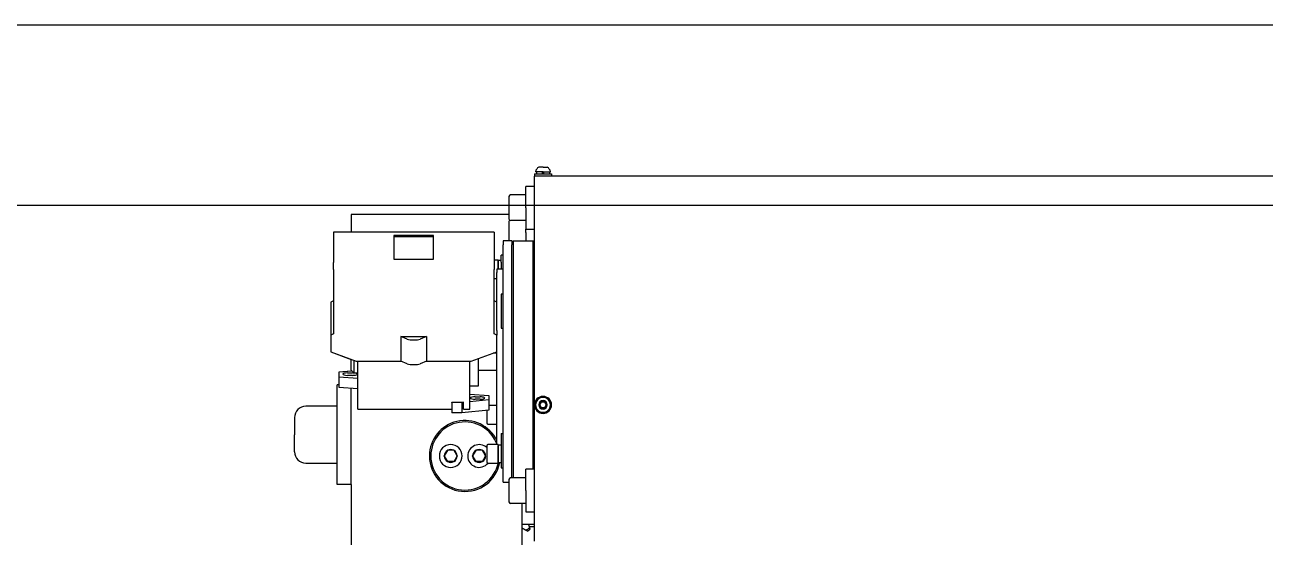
# Model space of a CAD drawing. Extents: x -599358 to 2865263, y -1062760 to 486533.
# Drawn here: x 1914736 to 1916108, y -666197 to -665630 of the extents above; entities that cross this region are included whole.
import ezdxf

# ---------------------------------------------------------------- set-up
doc = ezdxf.new("R2010")
doc.units = 0
doc.linetypes.add('DASH', pattern=[0.35, 0.25, -0.1])
for name, color, linetype in [('A-LIN-V', 9, 'Continuous'), ('EWHS5T6M-3', 7, 'Continuous'), ('FHSGH10105-主梁-04', 7, 'Continuous'), ('FHSGH10105-主梁-06', 7, 'Continuous')]:
    doc.layers.add(name, color=color, linetype=linetype)

# ---------------------------------------------------------------- blocks, each defined once
blk = doc.blocks.new('G$C20E3758E')
at = {"color": 6, "linetype": 'DASH'}
blk.add_lwpolyline([(-1105.4, 3356.73), (4404.95, 3356.73), (4404.95, 1700.76)], dxfattribs=at)
at = {"layer": 'EWHS5T6M-3', "color": 3, "linetype": 'Continuous'}
for p, q in [((726.88, 3251.7), (738.88, 3251.7)), ((726.88, 3251.7), (726.88, 3250.1)), ((726.88, 3223.6), (726.88, 3250.1)), ((1308.83, 3250.1), (726.88, 3250.1)), ((726.88, 3242.94), (726.88, 3250.1)), ((1308.83, 3250.1), (726.88, 3250.1)), ((732.88, 3253.3), (727.63, 3253.3)), ((728.23, 3253.3), (728.23, 3251.7)), ((732.88, 3256.6), (729.88, 3256.6)), ((730.57, 3256.6), (730.57, 3256.6)), ((732.68, 3251.7), (732.25, 3253.3)), ((732.88, 3256.6), (735.88, 3256.6)), ((732.88, 3253.3), (738.13, 3253.3)), ((733.08, 3253.3), (733.51, 3251.7)), ((737.53, 3253.3), (737.53, 3251.7)), ((738.88, 3251.7), (738.88, 3250.1)), ((720.88, 3227.94), (720.88, 3242.94)), ((726.88, 3242.94), (720.88, 3242.94)), ((720.88, 3236.94), (720.88, 3242.94)), ((726.88, 3242.94), (720.88, 3242.94)), ((708.89, 3235.74), (708.89, 3220.14)), ((708.89, 3235.74), (708.89, 3223.1)), ((720.88, 3236.94), (710.08, 3236.94)), ((720.88, 3236.94), (710.08, 3236.94)), ((597.9, 3223.1), (597.9, 3210.76)), ((605.9, 3223.1), (597.9, 3223.1)), ((597.9, 3223.1), (597.9, 3210.76)), ((605.9, 3223.1), (597.9, 3223.1)), ((708.89, 3223.1), (605.9, 3223.1)), ((708.89, 3223.1), (605.9, 3223.1)), ((720.88, 3227.94), (720.88, 3212.94)), ((726.88, 3019.63), (726.88, 3223.6)), ((708.89, 3218.31), (708.89, 3204.61)), ((720.88, 3218.94), (710.08, 3218.94)), ((585.4, 3210.76), (585.4, 3210.62)), ((698.39, 3210.76), (585.4, 3210.76)), ((585.4, 3210.76), (585.4, 3210.62)), ((597.9, 3210.76), (585.4, 3210.76)), ((585.4, 3210.62), (585.4, 3189.4)), ((585.4, 3210.62), (585.4, 3189.4)), ((627.89, 3208.42), (627.89, 3191.6)), ((655.89, 3208.42), (627.89, 3208.42)), ((655.89, 3207.45), (627.89, 3207.45)), ((655.89, 3191.6), (655.89, 3208.42)), ((698.39, 3210.62), (698.39, 3210.76)), ((698.39, 3210.62), (698.39, 3189.4)), ((720.88, 3212.94), (726.88, 3212.94)), ((720.88, 3210.51), (720.88, 3212.94)), ((720.88, 3210.51), (720.88, 3204.61)), ((704.89, 3204.61), (704.89, 3201.71)), ((710.88, 3204.61), (704.89, 3204.61)), ((704.89, 3162.11), (704.89, 3201.71)), ((710.88, 3204.61), (710.88, 3201.71)), ((710.88, 3203.61), (711.88, 3204.61)), ((710.88, 3037.72), (710.88, 3201.71)), ((711.88, 3204.61), (711.88, 3037.72)), ((711.88, 3204.61), (725.88, 3204.61)), ((725.88, 3043.72), (725.88, 3204.61)), ((726.88, 3203.61), (725.88, 3204.61)), ((585.4, 3184.5), (585.4, 3189.4)), ((585.4, 3184.5), (585.4, 3189.4)), ((627.89, 3191.6), (655.89, 3191.6)), ((701.29, 3191.06), (698.39, 3191.06)), ((698.39, 3189.4), (698.39, 3184.5)), ((701.29, 3190.84), (701.29, 3191.06)), ((701.29, 3190.84), (701.29, 3184.61)), ((703.39, 3190.71), (701.29, 3190.71)), ((701.29, 3184.61), (701.29, 3190.5)), ((703.39, 3189.56), (703.39, 3194.56)), ((704.89, 3194.56), (703.39, 3194.56)), ((703.39, 3189.56), (703.39, 3184.61)), ((585.4, 3184.5), (585.4, 3139.11)), ((585.4, 3184.5), (585.4, 3162.4)), ((698.39, 3139.11), (698.39, 3184.5)), ((700.39, 3184.61), (700.39, 3182.39)), ((704.89, 3184.61), (700.39, 3184.61)), ((700.39, 3141.52), (700.39, 3182.39)), ((698.39, 3178.06), (700.39, 3178.06)), ((585.4, 3162.4), (583.4, 3161.43)), ((585.4, 3162.4), (583.4, 3161.43)), ((583.4, 3161.43), (583.4, 3138.14)), ((583.4, 3161.43), (583.4, 3138.14)), ((700.39, 3161.43), (698.39, 3162.4)), ((703.39, 3167.11), (703.39, 3148.45)), ((704.89, 3167.11), (703.39, 3167.11)), ((704.89, 3046.01), (704.89, 3162.11)), ((703.39, 3148.45), (703.39, 3143.07)), ((585.4, 3139.11), (583.4, 3138.14)), ((583.4, 3138.14), (583.4, 3126.55)), ((583.4, 3138.14), (583.4, 3126.55)), ((632.9, 3137.18), (650.89, 3137.18)), ((637.33, 3135.47), (632.9, 3137.18)), ((632.9, 3137.18), (632.9, 3119.79)), ((650.89, 3137.18), (646.45, 3135.47)), ((650.89, 3137.18), (650.89, 3119.79)), ((700.39, 3138.14), (698.39, 3139.11)), ((700.39, 3141.52), (700.39, 3138.14)), ((700.39, 3126.55), (700.39, 3138.14)), ((703.39, 3143.07), (704.89, 3143.07)), ((583.4, 3126.55), (601.4, 3119.79)), ((583.4, 3126.55), (597.9, 3121.11)), ((682.39, 3119.79), (700.39, 3126.55)), ((700.39, 3061.31), (700.39, 3126.55)), ((597.9, 3113.62), (597.9, 3121.11)), ((597.9, 3113.62), (597.9, 3121.11)), ((599.9, 3111.62), (599.9, 3120.35)), ((601.4, 3119.79), (632.9, 3119.79)), ((602.4, 3086.12), (602.4, 3119.79)), ((637.33, 3118.09), (632.9, 3119.79)), ((650.89, 3119.79), (646.45, 3118.09)), ((650.89, 3119.79), (682.39, 3119.79)), ((681.39, 3086.12), (681.39, 3119.79)), ((687.39, 3102.62), (687.39, 3121.46)), ((700.39, 3125.61), (697.89, 3125.61)), ((598.58, 3112.94), (589.17, 3112.04)), ((597.9, 3112.87), (589.17, 3112.04)), ((589.17, 3112.04), (589.17, 3108.93)), ((589.17, 3112.04), (589.17, 3108.93)), ((589.17, 3108.93), (589.17, 3101.69)), ((589.17, 3108.93), (602.4, 3107.92)), ((589.17, 3108.93), (589.17, 3103.12)), ((598.65, 3109.9), (595.15, 3109.9)), ((595.17, 3111.58), (598.66, 3111.58)), ((597.9, 3113.62), (597.9, 3112.87)), ((597.9, 3113.62), (599.9, 3111.62)), ((597.9, 3113.62), (597.9, 3112.87)), ((599.9, 3111.62), (602.4, 3111.62)), ((687.39, 3113.62), (700.39, 3113.62)), ((587.9, 3033.12), (587.9, 3103.12)), ((589.17, 3103.12), (587.9, 3103.12)), ((587.9, 3088.12), (587.9, 3103.12)), ((589.17, 3103.12), (587.9, 3103.12)), ((589.17, 3101.69), (602.4, 3100.68)), ((597.9, 3033.12), (597.9, 3101.02)), ((681.39, 3102.62), (687.39, 3102.62)), ((681.39, 3096.74), (694.66, 3095.73)), ((694.66, 3092.63), (681.39, 3091.36)), ((688.64, 3093.08), (685.14, 3093.08)), ((685.16, 3094.76), (688.66, 3094.76)), ((694.66, 3095.73), (694.66, 3092.63)), ((694.66, 3092.63), (694.66, 3085.38)), ((587.9, 3088.12), (565.9, 3088.12)), ((587.9, 3088.12), (565.9, 3088.12)), ((602.4, 3086.12), (668.66, 3086.12)), ((668.66, 3090.82), (668.66, 3090.94)), ((668.66, 3090.94), (677.01, 3090.94)), ((668.66, 3090.82), (668.66, 3083.57)), ((675.66, 3090.82), (668.66, 3090.82)), ((675.66, 3083.57), (668.66, 3083.57)), ((677.01, 3090.94), (675.66, 3090.82)), ((675.66, 3090.82), (675.66, 3083.57)), ((694.66, 3085.38), (675.66, 3083.57)), ((677.01, 3086.12), (677.01, 3090.94)), ((677.01, 3086.12), (681.39, 3086.12)), ((693.29, 3085.25), (693.29, 3076.42)), ((700.39, 3088.62), (694.66, 3088.62)), ((730.57, 3089.12), (731.73, 3091.12)), ((731.73, 3087.12), (730.57, 3089.12)), ((734.04, 3091.12), (731.73, 3091.12)), ((734.04, 3087.12), (731.73, 3087.12)), ((734.04, 3091.12), (735.19, 3089.12)), ((735.19, 3089.12), (734.04, 3087.12)), ((557.9, 3080.12), (557.9, 3068.12)), ((557.9, 3080.12), (557.9, 3068.12)), ((694.09, 3075.62), (700.39, 3075.62)), ((557.9, 3056.12), (557.9, 3068.12)), ((557.9, 3056.12), (557.9, 3068.12)), ((703.39, 3069), (704.89, 3069)), ((703.39, 3069), (703.39, 3059.67)), ((665.54, 3057.04), (663.32, 3053.2)), ((665.54, 3057.04), (665.58, 3057.12)), ((665.58, 3057.12), (665.67, 3057.12)), ((670.11, 3057.12), (665.67, 3057.12)), ((670.11, 3057.12), (670.2, 3057.12)), ((670.2, 3057.12), (670.24, 3057.04)), ((672.46, 3053.2), (670.24, 3057.04)), ((685.53, 3057.04), (683.31, 3053.2)), ((685.53, 3057.04), (685.58, 3057.12)), ((685.58, 3057.12), (685.67, 3057.12)), ((690.11, 3057.12), (685.67, 3057.12)), ((690.11, 3057.12), (690.2, 3057.12)), ((690.2, 3057.12), (690.24, 3057.04)), ((692.46, 3053.2), (690.24, 3057.04)), ((693.29, 3060.18), (693.29, 3060.37)), ((693.29, 3060.18), (693.29, 3048.97)), ((701.29, 3061.17), (694.09, 3061.17)), ((701.29, 3060.95), (701.29, 3061.17)), ((701.29, 3060.95), (701.29, 3048.17)), ((703.39, 3060.82), (701.29, 3060.82)), ((701.29, 3048.52), (701.29, 3060.61)), ((703.39, 3059.67), (703.39, 3044.67)), ((565.9, 3048.12), (587.9, 3048.12)), ((565.9, 3048.12), (587.9, 3048.12)), ((587.9, 3033.12), (587.9, 3048.12)), ((663.27, 3053.12), (663.32, 3053.2)), ((663.32, 3053.04), (663.27, 3053.12)), ((663.32, 3053.04), (665.54, 3049.2)), ((665.58, 3049.12), (665.54, 3049.2)), ((665.67, 3049.12), (665.58, 3049.12)), ((670.2, 3049.12), (670.11, 3049.12)), ((670.24, 3049.2), (670.2, 3049.12)), ((670.24, 3049.2), (672.46, 3053.04)), ((672.46, 3053.2), (672.51, 3053.12)), ((672.51, 3053.12), (672.46, 3053.04)), ((683.27, 3053.12), (683.31, 3053.2)), ((683.31, 3053.04), (683.27, 3053.12)), ((683.31, 3053.04), (685.53, 3049.2)), ((685.58, 3049.12), (685.53, 3049.2)), ((685.67, 3049.12), (685.58, 3049.12)), ((690.2, 3049.12), (690.11, 3049.12)), ((690.24, 3049.2), (690.2, 3049.12)), ((690.24, 3049.2), (692.46, 3053.04)), ((692.46, 3053.2), (692.51, 3053.12)), ((692.51, 3053.12), (692.46, 3053.04)), ((694.09, 3048.17), (701.29, 3048.17)), ((701.29, 3048.52), (703.39, 3048.52)), ((703.39, 3044.67), (704.89, 3044.67)), ((704.89, 3034.62), (704.89, 3046.01)), ((720.88, 3028.72), (720.88, 3043.72)), ((726.88, 3043.72), (720.88, 3043.72)), ((597.9, 3033.12), (587.9, 3033.12)), ((597.9, 3033.12), (587.9, 3033.12)), ((597.9, 3033.12), (597.9, 2723.15)), ((597.9, 3033.12), (597.9, 2978.13)), ((704.89, 3034.62), (708.89, 3034.62)), ((708.89, 3036.52), (708.89, 3020.92)), ((720.88, 3037.72), (710.08, 3037.72)), ((720.88, 3028.72), (720.88, 3013.72)), ((720.88, 3019.72), (710.08, 3019.72)), ((717.88, 3019.72), (717.88, 3005.13)), ((720.88, 3013.72), (726.88, 3013.72)), ((726.88, 2993.13), (726.88, 3019.63)), ((717.88, 3005.13), (717.88, 2723.15)), ((717.88, 3005.13), (726.88, 3005.13)), ((721.24, 3000.74), (722.24, 3000.28)), ((723.88, 3001.7), (723.56, 3002.76))]:
    blk.add_line(p, q, dxfattribs=at)
for centre, radius, start, end in [((732.88, 3252.14), 5.38, 123.91171, 167.51453), ((732.88, 3252.14), 5.38, 12.48547, 56.08829), ((710.08, 3235.74), 1.2, 90, 180), ((710.08, 3235.74), 1.2, 90, 180), ((710.08, 3220.14), 1.2, 180, 270), ((710.08, 3218.31), 1.2, 130.27251, 180), ((732.88, 3089.12), 6, 0, 180), ((732.88, 3089.12), 5.25, 0, 180), ((732.88, 3089.12), 3, 0, 180), ((732.88, 3089.12), 2.31, 60, 120), ((565.9, 3080.12), 8, 90, 180), ((565.9, 3080.12), 8, 90, 180), ((732.88, 3089.12), 6, 180, 360), ((732.88, 3089.12), 5.25, 180, 0), ((732.88, 3089.12), 3, 180, 360), ((732.88, 3089.12), 2.31, 120, 180), ((732.88, 3089.12), 2.31, 180, 240), ((732.88, 3089.12), 2.31, 240, 300), ((732.88, 3089.12), 2.31, 0, 60), ((732.88, 3089.12), 2.31, 300, 0), ((677.89, 3053.12), 25, 25.84193, 180), ((677.89, 3053.12), 24, 19.59305, 180), ((694.09, 3076.42), 0.8, 180, 270), ((667.89, 3053.12), 8, 0, 180), ((667.89, 3053.12), 4.57, 120.96424, 179.03576), ((667.89, 3053.12), 4.57, 60.96424, 119.03576), ((667.89, 3053.12), 4.57, 0.96424, 59.03576), ((687.89, 3053.12), 8, 47.54585, 180), ((687.89, 3053.12), 4.57, 120.96424, 179.03576), ((687.89, 3053.12), 4.57, 60.96424, 119.03576), ((687.89, 3053.12), 4.57, 0.96424, 59.03576), ((694.09, 3060.37), 0.8, 90, 180), ((565.9, 3056.12), 8, 180, 270), ((565.9, 3056.12), 8, 180, 270), ((677.89, 3053.12), 25, 180, 349.16261), ((677.89, 3053.12), 24, 180, 348.9453), ((667.89, 3053.12), 8, 180, 0), ((667.89, 3053.12), 4.57, 180.96424, 239.03576), ((667.89, 3053.12), 4.57, 240.96424, 299.03576), ((667.89, 1530.12), 1519, 89.91625, 90.08375), ((667.89, 3053.12), 4.57, 300.96424, 359.03576), ((687.89, 3053.12), 8, 180, 321.75772), ((687.89, 3053.12), 4.57, 180.96424, 239.03576), ((687.89, 3053.12), 4.57, 240.96424, 299.03576), ((687.89, 1530.12), 1519, 89.91625, 90.08375), ((687.89, 3053.12), 4.57, 300.96424, 359.03576), ((694.09, 3048.97), 0.8, 180, 270), ((710.08, 3036.52), 1.2, 90, 180), ((710.08, 3020.92), 1.2, 180, 270), ((677.89, 3053.12), 67.99, 309.61239, 312.20579), ((677.89, 3053.12), 68.99, 310.00445, 311.81373)]:
    blk.add_arc(centre, radius, start, end, dxfattribs=at)
for centre, major_axis, start_param, end_param in [((641.89, 3136.27), (5.5, 0), 3.735005, 5.689773), ((641.89, 3118.88), (5.5, 0), 3.735005, 5.689773), ((595.17, 3110.74), (-3.25, 0), 4.712389, 6.283185), ((595.17, 3110.74), (3.25, 0), 3.141593, 4.70657), ((598.66, 3110.74), (-3.25, 0), 1.564978, 4.712389), ((685.16, 3093.92), (-3.25, 0), 4.712389, 6.283185), ((685.16, 3093.92), (3.25, 0), 3.141593, 4.70657), ((688.66, 3093.92), (-3.25, 0), 1.564978, 4.712389)]:
    blk.add_ellipse(centre, major_axis=major_axis, ratio=0.258819, start_param=start_param, end_param=end_param, dxfattribs=at)
blk.add_open_spline([(723.56, 3002.76), (723.15, 3004.04), (722.65, 3005.15)], degree=2, dxfattribs=at)
blk.add_open_spline([(717.88, 3002.74), (718.01, 3002.65), (718.17, 3002.53), (719.53, 3001.58), (721.24, 3000.74)], degree=2, knots=[0.7287121, 0.7287121, 0.7287121, 0.75, 0.75, 1, 1, 1], dxfattribs=at)
at = {"layer": 'FHSGH10105-主梁-04', "color": 3, "linetype": 'Continuous'}
blk.add_line((4325.26, 3229.47), (-1105.4, 3229.47), dxfattribs=at)
at = {"layer": 'FHSGH10105-主梁-06', "color": 3, "linetype": 'Continuous'}
blk.add_line((726.88, 3003.13), (723.94, 3003.13), dxfattribs=at)

msp = doc.modelspace()

# ---------------------------------------------------------------- block references
at = {"layer": 'A-LIN-V', "xscale": 1.571585729816195, "yscale": 1.571585729816195, "zscale": 1.571585729816195}
msp.add_blockref('G$C20E3758E', (1914157.5, -670905.3), dxfattribs=at)

doc.saveas('drawing.dxf')
